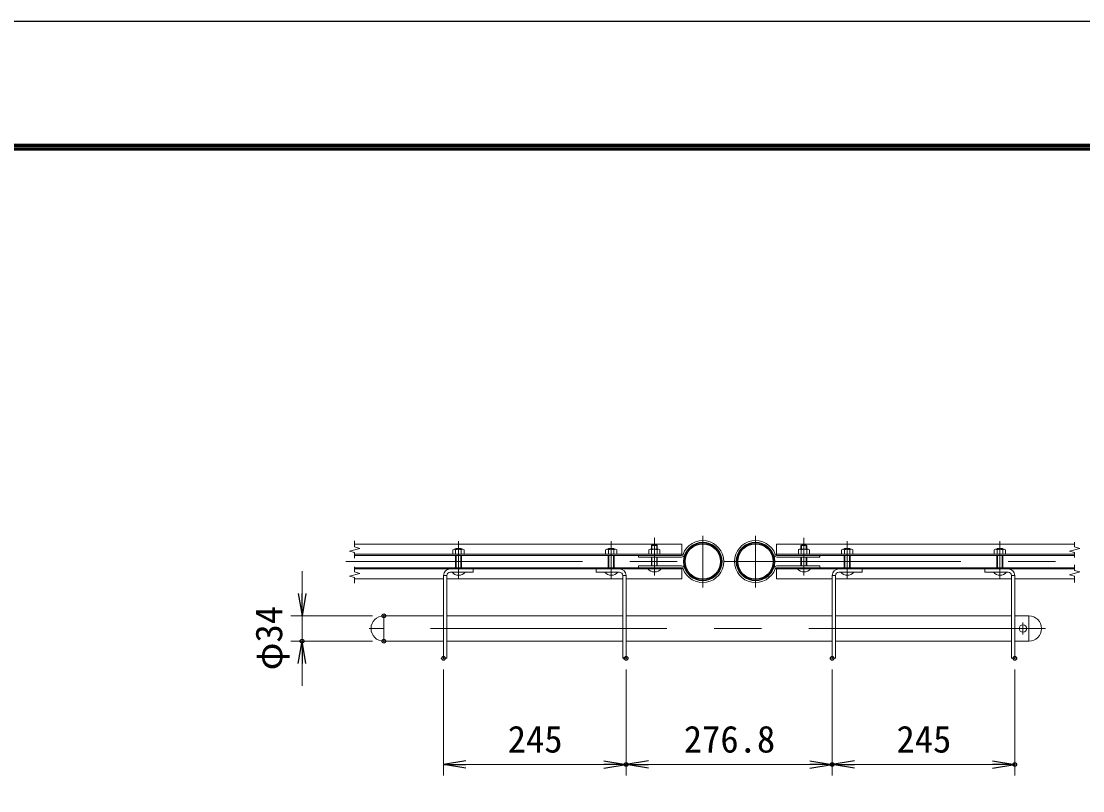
# Model space of a CAD drawing. Units: millimetres, scale not verified, with parts at other scales. Extents: x -6300 to 6300, y -4455 to 4455.
# Drawn here: x 1955 to 4805, y 2390 to 4455 of the extents above; entities that cross this region are included whole.
import ezdxf
from ezdxf.enums import TextEntityAlignment as Align

# ---------------------------------------------------------------- set-up
doc = ezdxf.new("R2010")
doc.units = ezdxf.units.MM
doc.header["$LTSCALE"] = 20
doc.header["$PDMODE"] = 32
doc.header["$PDSIZE"] = 10
doc.linetypes.add('USER1', pattern=[50.8, 31.75, -6.35, 6.35, -6.35])
for name, color, linetype, lineweight in [('0-1_D-STR1', 1, 'Continuous', 25), ('0-2_D-BMK', 2, 'USER1', 13), ('0-6_D-STR3', 3, 'Continuous', 13), ('0-7_0', 3, 'Continuous', 25), ('0-8_D-STR-DIM', 7, 'Continuous', 13), ('0-C_7詳細', 7, 'Continuous', 25), ('0-D_D-TTL', 7, 'Continuous', 25)]:
    doc.layers.add(name, color=color, linetype=linetype, lineweight=lineweight)
doc.layers.add('0-9_Defpoints', color=7, linetype='Continuous')
doc.styles.add('ＭＳ ゴシック', font='')
doc.styles.get('ＭＳ ゴシック').set_extended_font_data('MS Gothic')

# ---------------------------------------------------------------- blocks, each defined once
blk = doc.blocks.new('_Open')
at = {"layer": '0-7_0', "color": 7}
blk.add_line((-20, 3.333), (0, 0), dxfattribs=at)
blk.add_lwpolyline([(-20, -3.333), (0, 0), (-20, 0)], dxfattribs=at)

msp = doc.modelspace()

# ---------------------------------------------------------------- linework, layer by layer
at = {"layer": '0-1_D-STR1'}
for centre, radius in [((3785.19, 3004.87), 50.8), ((3785.19, 3004.87), 47.6), ((3926.79, 3004.87), 50.8), ((3926.79, 3004.87), 47.6)]:
    msp.add_circle(centre, radius, dxfattribs=at)
at = {"layer": '0-2_D-BMK'}
for p, q in [((3129.19, 3059.85), (3129.19, 2958.36)), ((3539.19, 3059.85), (3539.19, 2958.36)), ((3655.19, 3068.85), (3655.19, 2967.36)), ((3785.19, 3074.17), (3785.19, 2935.57)), ((3926.79, 3074.17), (3926.79, 2935.57)), ((4056.79, 3068.85), (4056.79, 2967.36)), ((4172.79, 3059.85), (4172.79, 2958.36)), ((4582.79, 3059.85), (4582.79, 2958.36)), ((2827.01, 3004.87), (4819.67, 3004.87)), ((4704.84, 2825.07), (2889.36, 2825.07)), ((4644.69, 2808.77), (4644.69, 2841.21))]:
    msp.add_line(p, q, dxfattribs=at)
at = {"layer": '0-6_D-STR3'}
for p, q in [((3729.19, 3051.47), (2850.53, 3051.47)), ((3729.19, 3021.47), (3729.19, 3051.47)), ((3982.79, 3051.47), (4783.34, 3051.47)), ((3982.79, 3021.47), (3982.79, 3051.47)), ((3729.19, 3024.67), (2850.53, 3024.67)), ((3728.41, 3021.47), (2850.53, 3021.47)), ((3114.19, 3024.67), (3114.19, 3036.07)), ((3117.83, 3037.67), (3140.7, 3037.67)), ((3122.79, 3040.07), (3121.19, 3038.47)), ((3121.19, 3038.47), (3121.19, 3037.67)), ((3121.19, 3038.47), (3137.19, 3038.47)), ((3121.19, 3021.47), (3121.19, 2988.27)), ((3121.69, 3024.67), (3121.69, 3036.07)), ((3122.79, 3040.07), (3122.79, 3037.67)), ((3122.79, 3021.47), (3122.79, 2988.27)), ((3137.19, 3038.47), (3135.59, 3040.07)), ((3135.59, 3021.47), (3135.59, 2988.27)), ((3136.69, 3024.67), (3136.69, 3036.07)), ((3137.19, 3038.47), (3137.19, 3037.67)), ((3137.19, 3021.47), (3137.19, 2988.27)), ((3144.19, 3024.67), (3144.19, 3036.07)), ((3524.19, 3024.67), (3524.19, 3036.07)), ((3527.83, 3037.67), (3550.7, 3037.67)), ((3531.19, 3038.47), (3547.19, 3038.47)), ((3531.19, 3021.47), (3531.19, 2988.27)), ((3531.69, 3024.67), (3531.69, 3036.07)), ((3532.79, 3040.07), (3532.79, 3037.67)), ((3532.79, 3040.07), (3545.59, 3040.07)), ((3532.79, 3021.47), (3532.79, 2988.27)), ((3547.19, 3038.47), (3545.59, 3040.07)), ((3545.59, 3040.07), (3545.59, 3037.67)), ((3545.59, 3021.47), (3545.59, 2988.27)), ((3546.69, 3024.67), (3546.69, 3036.07)), ((3547.19, 3038.47), (3547.19, 3037.67)), ((3547.19, 3021.47), (3547.19, 2988.27)), ((3554.19, 3024.67), (3554.19, 3036.07)), ((3612.69, 3016.87), (3612.69, 3021.47)), ((3640.19, 3024.67), (3640.19, 3036.07)), ((3670.19, 3024.67), (3640.19, 3024.67)), ((3643.83, 3037.67), (3666.7, 3037.67)), ((3648.79, 3049.07), (3647.19, 3047.47)), ((3647.19, 3047.47), (3647.19, 3037.67)), ((3647.69, 3024.67), (3647.69, 3036.07)), ((3648.79, 3049.07), (3661.59, 3049.07)), ((3648.79, 3049.07), (3648.79, 3037.67)), ((3661.59, 3049.07), (3661.59, 3037.67)), ((3662.69, 3024.67), (3662.69, 3036.07)), ((3663.19, 3047.47), (3663.19, 3037.67)), ((3670.19, 3024.67), (3670.19, 3036.07)), ((3982.79, 3024.67), (4783.34, 3024.67)), ((3982.79, 3021.47), (4783.34, 3021.47)), ((4041.79, 3024.67), (4041.79, 3036.07)), ((4041.79, 3024.67), (4071.79, 3024.67)), ((4068.16, 3037.67), (4045.29, 3037.67)), ((4048.79, 3047.47), (4050.39, 3049.07)), ((4064.79, 3047.47), (4048.79, 3047.47)), ((4048.79, 3047.47), (4048.79, 3037.67)), ((4049.29, 3024.67), (4049.29, 3036.07)), ((4063.19, 3049.07), (4050.39, 3049.07)), ((4050.39, 3049.07), (4050.39, 3037.67)), ((4063.19, 3049.07), (4064.79, 3047.47)), ((4063.19, 3049.07), (4063.19, 3037.67)), ((4064.29, 3024.67), (4064.29, 3036.07)), ((4064.79, 3047.47), (4064.79, 3037.67)), ((4071.79, 3024.67), (4071.79, 3036.07)), ((4099.3, 3021.47), (4099.3, 3016.87)), ((4157.79, 3024.67), (4157.79, 3036.07)), ((4184.16, 3037.67), (4161.29, 3037.67)), ((4180.79, 3038.47), (4164.79, 3038.47)), ((4164.79, 3038.47), (4164.79, 3037.67)), ((4164.79, 3021.47), (4164.79, 2988.27)), ((4165.29, 3024.67), (4165.29, 3036.07)), ((4179.19, 3040.07), (4166.39, 3040.07)), ((4166.39, 3021.47), (4166.39, 2988.27)), ((4179.19, 3040.07), (4180.79, 3038.47)), ((4179.19, 3040.07), (4179.19, 3037.67)), ((4179.19, 3021.47), (4179.19, 2988.27)), ((4180.29, 3024.67), (4180.29, 3036.07)), ((4180.79, 3038.47), (4180.79, 3037.67)), ((4180.79, 3021.47), (4180.79, 2988.27)), ((4187.79, 3024.67), (4187.79, 3036.07)), ((4567.79, 3024.67), (4567.79, 3036.07)), ((4594.16, 3037.67), (4571.29, 3037.67)), ((4574.79, 3038.47), (4576.39, 3040.07)), ((4574.79, 3038.47), (4574.79, 3037.67)), ((4590.79, 3038.47), (4574.79, 3038.47)), ((4574.79, 3021.47), (4574.79, 2988.27)), ((4575.29, 3024.67), (4575.29, 3036.07)), ((4576.39, 3040.07), (4576.39, 3037.67)), ((4589.19, 3040.07), (4576.39, 3040.07)), ((4576.39, 3021.47), (4576.39, 2988.27)), ((4589.19, 3040.07), (4589.19, 3037.67)), ((4589.19, 3040.07), (4590.79, 3038.47)), ((4589.19, 3021.47), (4589.19, 2988.27)), ((4590.29, 3024.67), (4590.29, 3036.07)), ((4590.79, 3038.47), (4590.79, 3037.67)), ((4590.79, 3021.47), (4590.79, 2988.27)), ((4597.79, 3024.67), (4597.79, 3036.07)), ((3728.41, 3016.87), (3612.69, 3016.87)), ((3728.41, 2992.87), (3612.69, 2992.87)), ((3612.69, 2988.27), (3612.69, 2992.87)), ((3647.19, 3016.87), (3647.19, 2992.87)), ((3648.79, 3016.87), (3648.79, 2992.87)), ((3661.59, 3016.87), (3661.59, 2992.87)), ((3663.19, 3016.87), (3663.19, 2992.87)), ((3983.57, 3016.87), (4099.3, 3016.87)), ((3983.57, 2992.87), (4099.3, 2992.87)), ((4048.79, 3016.87), (4048.79, 2992.87)), ((4050.39, 3016.87), (4050.39, 2992.87)), ((4063.19, 3016.87), (4063.19, 2992.87)), ((4064.79, 3016.87), (4064.79, 2992.87)), ((4099.3, 2988.27), (4099.3, 2992.87)), ((4099.3, 2992.87), (4099.3, 2988.27)), ((3728.41, 2988.27), (2850.53, 2988.27)), ((3729.19, 2985.07), (2850.53, 2985.07)), ((3089.19, 2745.07), (3089.19, 2967.07)), ((3098.19, 2967.07), (3089.19, 2967.07)), ((3098.19, 2745.07), (3098.19, 2967.07)), ((3169.19, 2985.07), (3107.19, 2985.07)), ((3169.19, 2976.07), (3107.19, 2976.07)), ((3169.19, 2976.07), (3169.19, 2985.07)), ((3499.19, 2985.07), (3561.19, 2985.07)), ((3499.19, 2976.07), (3499.19, 2985.07)), ((3499.19, 2976.07), (3561.19, 2976.07)), ((3570.19, 2745.07), (3570.19, 2967.07)), ((3570.19, 2967.07), (3579.19, 2967.07)), ((3579.19, 2745.07), (3579.19, 2967.07)), ((3729.19, 2958.27), (3729.19, 2988.27)), ((3982.79, 2988.27), (4783.34, 2988.27)), ((3982.79, 2958.27), (3982.79, 2988.27)), ((3982.79, 2985.07), (4783.34, 2985.07)), ((4132.79, 2745.07), (4132.79, 2967.07)), ((4141.79, 2967.07), (4132.79, 2967.07)), ((4141.79, 2745.07), (4141.79, 2967.07)), ((4212.79, 2985.07), (4150.79, 2985.07)), ((4212.79, 2976.07), (4150.79, 2976.07)), ((4212.79, 2976.07), (4212.79, 2985.07)), ((4542.79, 2985.07), (4604.79, 2985.07)), ((4542.79, 2976.07), (4542.79, 2985.07)), ((4542.79, 2976.07), (4604.79, 2976.07)), ((4613.79, 2745.07), (4613.79, 2967.07)), ((4613.79, 2967.07), (4622.79, 2967.07)), ((4622.79, 2745.07), (4622.79, 2967.07)), ((3089.19, 2958.27), (2850.53, 2958.27)), ((3570.19, 2958.27), (3098.19, 2958.27)), ((3729.19, 2958.27), (3579.19, 2958.27)), ((3982.79, 2958.27), (4132.79, 2958.27)), ((4141.79, 2958.27), (4613.79, 2958.27)), ((4622.79, 2958.27), (4783.34, 2958.27)), ((3089.19, 2859.07), (2928.69, 2859.07)), ((2928.69, 2859.07), (2928.69, 2791.07)), ((2928.69, 2859.07), (2928.69, 2791.07)), ((3570.19, 2859.07), (3098.19, 2859.07)), ((4132.79, 2859.07), (3579.19, 2859.07)), ((4613.79, 2859.07), (4141.79, 2859.07)), ((4660.69, 2859.07), (4622.79, 2859.07)), ((4660.69, 2859.07), (4660.69, 2791.07)), ((3089.19, 2791.07), (2928.69, 2791.07)), ((3570.19, 2791.07), (3098.19, 2791.07)), ((4132.79, 2791.07), (3579.19, 2791.07)), ((4613.79, 2791.07), (4141.79, 2791.07)), ((4660.69, 2791.07), (4622.79, 2791.07)), ((3098.19, 2745.07), (3089.19, 2745.07)), ((3570.19, 2745.07), (3579.19, 2745.07)), ((4141.79, 2745.07), (4132.79, 2745.07)), ((4613.79, 2745.07), (4622.79, 2745.07))]:
    msp.add_line(p, q, dxfattribs=at)
for points in [[(2850.53, 3060.13), (2850.53, 3043.97), (2864.53, 3040.22), (2836.54, 3032.72), (2850.53, 3028.97), (2850.53, 3013.81)], [(4783.34, 3057.23), (4783.34, 3043.97), (4797.33, 3040.22), (4769.34, 3032.72), (4783.34, 3028.97), (4783.34, 3015.62)], [(3122.79, 3040.07), (3135.59, 3040.07), (3135.59, 3037.67)], [(3532.79, 3040.07), (3531.19, 3038.47), (3531.19, 3037.67)], [(3647.19, 3047.47), (3663.19, 3047.47), (3661.59, 3049.07)], [(4164.79, 3038.47), (4166.39, 3040.07), (4166.39, 3037.67)], [(4783.34, 2995.88), (4783.34, 2980.77), (4797.33, 2977.02), (4769.34, 2969.52), (4783.34, 2965.77), (4783.34, 2948.94)], [(2850.53, 2990.83), (2850.53, 2976.77), (2864.53, 2973.02), (2836.54, 2965.52), (2850.53, 2961.77), (2850.53, 2946.52)]]:
    msp.add_lwpolyline(points, dxfattribs=at)
msp.add_circle((4644.69, 2825.07), 10, dxfattribs=at)
for centre, radius, start, end in [((3785.19, 3004.87), 56.4, 199.94144, 160.05856), ((3785.19, 3004.87), 51.8, 199.94144, 160.05856), ((3926.79, 3004.87), 56.4, 19.94144, 340.05856), ((3926.79, 3004.87), 51.8, 19.94144, 340.05856), ((3117.94, 3032.48), 5.19, 43.75516, 136.24484), ((3129.19, 3019.29), 18.38, 65.91485, 114.08515), ((3140.44, 3032.49), 5.18, 43.62212, 136.37788), ((3527.94, 3032.48), 5.19, 43.75516, 136.24484), ((3539.19, 3019.29), 18.38, 65.91485, 114.08515), ((3550.44, 3032.49), 5.18, 43.62212, 136.37788), ((3643.94, 3032.48), 5.19, 43.75516, 136.24484), ((3655.19, 3019.29), 18.38, 65.91485, 114.08515), ((3666.44, 3032.49), 5.18, 43.62212, 136.37788), ((3728.41, 3025.47), 4, 270, 340.05856), ((3728.41, 3025.47), 8.6, 270, 340.05856), ((3983.57, 3025.47), 8.6, 199.94144, 270), ((3983.57, 3025.47), 4, 199.94144, 270), ((4045.54, 3032.49), 5.18, 43.62212, 136.37788), ((4056.79, 3019.29), 18.38, 65.91485, 114.08515), ((4068.04, 3032.48), 5.19, 43.75516, 136.24484), ((4161.54, 3032.49), 5.18, 43.62212, 136.37788), ((4172.79, 3019.29), 18.38, 65.91485, 114.08515), ((4184.04, 3032.48), 5.19, 43.75516, 136.24484), ((4571.54, 3032.49), 5.18, 43.62212, 136.37788), ((4582.79, 3019.29), 18.38, 65.91485, 114.08515), ((4594.04, 3032.48), 5.19, 43.75516, 136.24484), ((3728.41, 2984.27), 8.6, 19.94144, 90), ((3983.57, 2984.27), 8.6, 90, 160.05856), ((3107.19, 2967.07), 18, 90, 180), ((3107.19, 2967.07), 9, 90, 180), ((3129.61, 2991.39), 23.32, 221.06115, 318.93885), ((3539.61, 2991.39), 23.32, 221.06115, 318.93885), ((3561.19, 2967.07), 18, 0, 90), ((3561.19, 2967.07), 9, 0, 90), ((3655.61, 3000.39), 23.32, 221.06115, 318.93885), ((3728.41, 2984.27), 4, 19.94144, 90), ((3983.57, 2984.27), 4, 90, 160.05856), ((4057.21, 3000.39), 23.32, 221.06115, 318.93885), ((4150.79, 2967.07), 18, 90, 180), ((4150.79, 2967.07), 9, 90, 180), ((4173.21, 2991.39), 23.32, 221.06115, 318.93885), ((4583.21, 2991.39), 23.32, 221.06115, 318.93885), ((4604.79, 2967.07), 18, 0, 90), ((4604.79, 2967.07), 9, 0, 90), ((2928.69, 2825.07), 34, 90, 270), ((4660.69, 2825.07), 34, 270, 90)]:
    msp.add_arc(centre, radius, start, end, dxfattribs=at)
at = {"layer": '0-8_D-STR-DIM'}
for p, q in [((2709.36, 2919.07), (2709.36, 2979.07)), ((2898.69, 2859.07), (2679.36, 2859.07)), ((2709.36, 2859.07), (2709.36, 2791.07)), ((2898.69, 2791.07), (2679.36, 2791.07)), ((2709.36, 2731.07), (2709.36, 2671.07)), ((3089.19, 2715.07), (3089.19, 2430.31)), ((3579.19, 2715.07), (3579.19, 2430.31)), ((3579.19, 2715.07), (3579.19, 2430.31)), ((4132.79, 2715.07), (4132.79, 2430.31)), ((4132.79, 2715.07), (4132.79, 2430.31)), ((4622.79, 2715.07), (4622.79, 2430.31)), ((3149.19, 2460.31), (3519.19, 2460.31)), ((3639.19, 2460.31), (4072.79, 2460.31)), ((4192.79, 2460.31), (4562.79, 2460.31))]:
    msp.add_line(p, q, dxfattribs=at)
at = {"layer": '0-9_Defpoints'}
for p in [(2928.69, 2859.07), (2709.36, 2791.07), (2928.69, 2791.07), (3089.19, 2745.07), (3579.19, 2745.07), (4132.79, 2745.07), (4622.79, 2745.07), (3579.19, 2460.31), (4132.79, 2460.31), (4622.79, 2460.31)]:
    msp.add_point(p, dxfattribs=at)
at = {"layer": '0-C_7詳細'}
msp.add_line((4099.3, 3016.87), (4099.3, 3021.47), dxfattribs=at)
at = {"layer": '0-D_D-TTL', "color": 2}
msp.add_lwpolyline([(-6300, 4455), (6300, 4455), (6300, -4455), (-6300, -4455)], close=True, dxfattribs=at)
at = {"layer": '0-D_D-TTL'}
for points in [[(-5895, 4125), (5895, 4125), (5895, -4125), (-5895, -4125)], [(-5891.25, 4121.25), (5891.25, 4121.25), (5891.25, -4121.25), (-5891.25, -4121.25)], [(-5887.5, 4117.5), (5887.5, 4117.5), (5887.5, -4117.5), (-5887.5, -4117.5)], [(-5883.75, 4113.75), (5883.75, 4113.75), (5883.75, -4113.75), (-5883.75, -4113.75)], [(-5880, 4110), (5880, 4110), (5880, -4110), (-5880, -4110)]]:
    msp.add_lwpolyline(points, close=True, dxfattribs=at)

# ---------------------------------------------------------------- block references
at = {"layer": '0-8_D-STR-DIM', "xscale": 3, "yscale": 3}
for p, rotation in [((2709.36, 2859.07), 270), ((2709.36, 2791.07), 90), ((3089.19, 2460.31), 180), ((3579.19, 2460.31), 180), ((4132.79, 2460.31), 180)]:
    msp.add_blockref('_Open', p, dxfattribs=dict(at, rotation=rotation))
for p in [(3579.19, 2460.31), (4132.79, 2460.31), (4622.79, 2460.31)]:
    msp.add_blockref('_Open', p, dxfattribs=at)

# ---------------------------------------------------------------- texts
at = {"layer": '0-8_D-STR-DIM', "style": 'ＭＳ ゴシック'}
msp.add_text('φ34', height=72.14, rotation=90, dxfattribs=at).set_placement((2677.91, 2712.86), align=Align.BOTTOM_LEFT)
for s, p in [('245', (3261.67, 2470.43)), ('276.8', (3734.31, 2470.43)), ('245', (4305.27, 2470.43))]:
    msp.add_text(s, height=72.14, dxfattribs=at).set_placement(p, align=Align.BOTTOM_LEFT)

doc.saveas('drawing.dxf')
